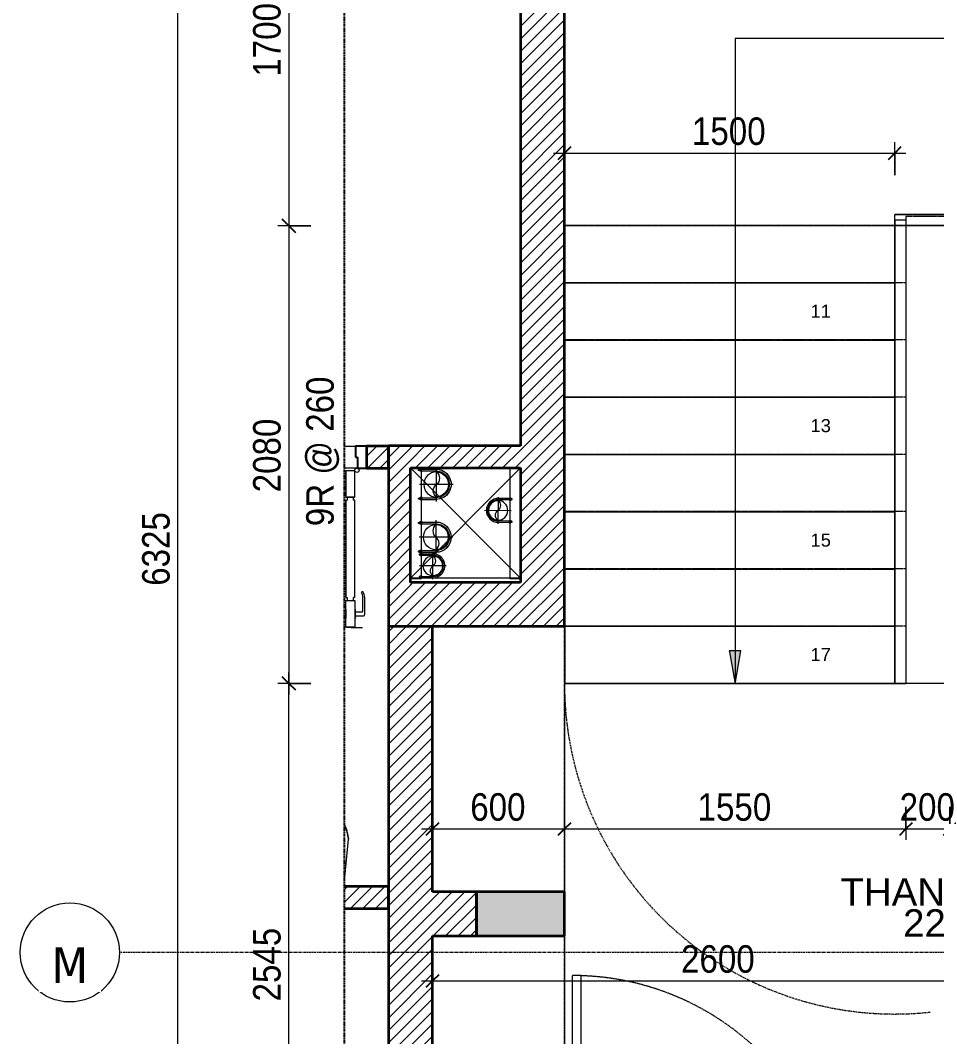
# Model space of a CAD drawing. Header units: millimetres. Extents: x 39389 to 101854, y -4225 to 80933.
# Drawn here: x 58104 to 62266, y 72654 to 77271 of the extents above; entities that cross this region are included whole.
import ezdxf

# ---------------------------------------------------------------- set-up
doc = ezdxf.new("R2010")
doc.units = ezdxf.units.MM
for name, pattern in [('Dash - Tight', [4.5, 3, -1.5]), ('Demolished', [7.14375, 4.7625, -2.38125]), ('Grid Line', [22.225, 12.7, -3.175, 3.175, -3.175]), ('Hidden', [7.14375, 4.7625, -2.38125]), ('IMPORT-CENTER _2_', [40.64, 25.4, -5.08, 5.08, -5.08]), ('Overhead', [3.96875, 2.38125, -1.5875])]:
    doc.linetypes.add(name, pattern=pattern)
for name, color, linetype, lineweight in [('0-3', 250, 'Continuous', 18), ('0-4', 50, 'Continuous', 5), ('A-ANNO-DIMS', 211, 'Continuous', 9), ('A-ANNO-DIMS-50', 211, 'Continuous', 9), ('A-AREA-IDEN', 2, 'Continuous', 9), ('A-DETL-DEMO', 6, 'Demolished', 18), ('A-DETL-GENF-1', 92, 'Dash - Tight', 18), ('A-DETL-GENF-3', 92, 'Hidden', 25), ('A-DETL-GENF-4', 250, 'Continuous', 18), ('A-DOOR', 31, 'Continuous', 18), ('A-DOOR-2', 250, 'Continuous', 18), ('A-DOOR-3', 10, 'Continuous', 25), ('A-DOOR-FRAM', 31, 'Continuous', 25), ('A-FLOR-1', 250, 'Continuous', 18), ('A-FLOR-HRAL', 11, 'Continuous', 18), ('A-WALL-1', 113, 'Continuous', 35), ('A-WALL-2', 7, 'Continuous', 35), ('A-WALL-3', 250, 'Continuous', 18), ('A-WALL-PATT-1', 111, 'Continuous', 18), ('A-WALL-PATT-2', 254, 'Continuous', 18), ('G-IMPT', 8, 'Continuous', 18), ('G-IMPT-3', 8, 'IMPORT-CENTER _2_', 18), ('M-EQPM', 50, 'Continuous', 18), ('P-SANR-FIXT-1', 253, 'Continuous', 18), ('P-SANR-FIXT-2', 250, 'Continuous', 18), ('S-COLS-1', 9, 'Continuous', 5), ('S-COLS-2', 7, 'Continuous', 35), ('S-GRID-1', 1, 'Grid Line', 9), ('S-GRID-IDEN', 1, 'Continuous', 9), ('S-STRS', 31, 'Continuous', 18), ('S-STRS-ANNO', 31, 'Continuous', 18), ('S-STRS-MBND', 31, 'Overhead', 18)]:
    doc.layers.add(name, color=color, linetype=linetype, lineweight=lineweight)
doc.styles.add('Arial', font='arial.ttf', dxfattribs={"height": 59.53})
doc.styles.add('Arial_4', font='arial.ttf', dxfattribs={"height": 125})
doc.styles.add('Tahoma_B', font='tahomabd.ttf', dxfattribs={"height": 162.5})
doc.styles.add('UTM Avo', font='', dxfattribs={"width": 0.9, "height": 125})
doc.styles.get('UTM Avo').set_extended_font_data('UTM Avo')
doc.dimstyles.new('1_Dim_chi_tiet_2_5', dxfattribs={"dimscale": 304.8, "dimtxt": 124.912619, "dimasz": 0.19685, "dimexe": 0.164042, "dimexo": 0.0625, "dimgap": 0.016404, "dimtad": 1, "dimdec": 0, "dimrnd": 5, "dimzin": 0, "dimdsep": 46, "dimtxsty": 'UTM Avo', "dimblk1": 'OBLIQUE', "dimblk2": 'OBLIQUE', "dimsah": 1, "dimcen": 0.09, "dimdle": 0.164042, "dimazin": 0, "dimtfac": 1, "dimtdec": 4, "dimtix": 1, "dimtmove": 0, "dimatfit": 3, "dimfxl": 0.328084, "dimfxlon": 1, "dimtvp": 1, "dimtolj": 1, "dimtzin": 0, "dimarcsym": 2})
pattern_1 = [(45, (0, 0), (-28.284271, 28.284271), [])]
pattern_2 = [(45, (17923.5, 0), (-28.284271, 28.284271), [])]

# ---------------------------------------------------------------- blocks, each defined once
blk = doc.blocks.new('NCV_TKTC_KET CAU_rvt-3-TKCS_THANG BỘ TB1 - MẶT BẰNG TẦNG 2-7')
at = {"layer": 'S-COLS-1'}
blk.add_hatch(color=256, dxfattribs=at).paths.add_polyline_path([(42252.6, 73111.9), (42652.6, 73111.9), (42652.6, 73311.9), (42252.6, 73311.9), (42252.6, 73151.2)])
at = {"layer": 'A-FLOR-1'}
for p, q in [((44151.8, 74259), (42652.6, 74259)), ((42652.6, 74259), (42652.6, 73311.9)), ((44402.6, 74259), (44201.8, 74259)), ((42652.6, 73111.9), (42652.6, 71711.9))]:
    blk.add_line(p, q, dxfattribs=at)
at = {"layer": 'S-COLS-2'}
for p, q in [((42252.6, 73311.9), (42252.6, 73111.9)), ((42652.6, 73311.9), (42252.6, 73311.9)), ((42652.6, 73111.9), (42652.6, 73311.9)), ((42252.6, 73111.9), (42652.6, 73111.9))]:
    blk.add_line(p, q, dxfattribs=at)
blk = doc.blocks.new('DOOR_CW_01 CANH MO-PANEL KINH - DIG_02-800x2200-CỬA NHÔM KÍNH-400864-TKCS_THANG BỘ TB1 - MẶT BẰNG TẦNG 2-7')
at = {"layer": 'A-DETL-GENF-4'}
for p, q in [((-347, 772), (-307, 772)), ((-347, 652), (-347, 772)), ((-307, 772), (-307, 652)), ((-392, 637), (-392, 716.5)), ((-349, 720.5), (-388, 720.5)), ((-384, 699.5), (-384, 637)), ((-349, 703.5), (-380, 703.5)), ((-349, 731.8), (-347, 731.8)), ((-349, 692.2), (-349, 731.8)), ((-347, 692.2), (-347, 731.8)), ((-307, 692.2), (-307, 731.8)), ((-305, 731.8), (-307, 731.8)), ((-305, 692.2), (-305, 731.8)), ((-305, 720.5), (-300.1, 720.5)), ((-305, 703.5), (-300.1, 703.5)), ((-347, 692.2), (-349, 692.2)), ((-307, 652), (-347, 652)), ((-313, 652), (-341, 652)), ((-341, 652), (-341, 638)), ((-313, 638), (-313, 652)), ((-307, 692.2), (-305, 692.2)), ((-383.9, 611.2), (-377.3, 615.8)), ((-347, 638), (-341, 638)), ((-347, 638), (-347, 196)), ((-307, 638), (-313, 638)), ((-307, 196), (-307, 638)), ((-347, 196), (-341, 196)), ((-341, 196), (-341, 182)), ((-307, 196), (-313, 196)), ((-313, 182), (-313, 196)), ((-307, 182), (-347, 182)), ((-347, 182), (-347, 62)), ((-341, 182), (-313, 182)), ((-307, 62), (-307, 182)), ((-347, 62), (-307, 62))]:
    blk.add_line(p, q, dxfattribs=at)
blk.add_circle((-357, 60), 10, dxfattribs=at)
for centre, radius, start, end in [((-357, 60), 714, 85.4215, 92), ((-388, 716.5), 4, 90, 180), ((-380, 699.5), 4, 90, 180), ((-347, 637), 45, 180, 215), ((-347, 637), 37, 180, 215)]:
    blk.add_arc(centre, radius, start, end, dxfattribs=at)
at = {"layer": 'A-DOOR-2'}
blk.add_line((-357, 50), (-332, 50), dxfattribs=at)
at = {"layer": 'A-DOOR-3'}
for p, q in [((-360, 50), (-400, 50)), ((-400, 50), (-400, -50)), ((-360, 0), (-360, 50)), ((-350, 0), (-360, 0)), ((-350, -50), (-350, 0)), ((-400, -50), (-350, -50))]:
    blk.add_line(p, q, dxfattribs=at)
blk = doc.blocks.new('bonruatreo - Chậu rửa-348246-TKCS_THANG BỘ TB1 - MẶT BẰNG TẦNG 2-7')
at = {"layer": 'P-SANR-FIXT-1'}
blk.add_line((200.1, 16.7), (218.6, 205), dxfattribs=at)
at = {"layer": 'P-SANR-FIXT-1', "flags": 128}
blk.add_lwpolyline([(200.1, 269), (209.2, 247.9), (218.4, 206.4), (218.6, 205)], dxfattribs=at)
at = {"layer": 'P-SANR-FIXT-1'}
blk.add_arc((0, 180), 220, 6.525, 23.8541, dxfattribs=at)
blk = doc.blocks.new('NCV_TKTC_TANG 2_rvt-3-TKCS_THANG BỘ TB1 - MẶT BẰNG TẦNG 2-7')
at = {"layer": 'A-WALL-PATT-2'}
h = blk.add_hatch(dxfattribs=at)
h.set_pattern_fill('FP_1', color=256, style=0, pattern_type=2)
h.set_pattern_definition(pattern_1)
h.paths.add_polyline_path([(41852.6, 75236.9), (41852.6, 75336.9), (41752.6, 75336.9), (41752.6, 75236.9)])
h = blk.add_hatch(dxfattribs=at)
h.set_pattern_fill('FP_1', color=256, style=0, pattern_type=2)
h.set_pattern_definition(pattern_1)
h.paths.add_polyline_path([(41852.6, 73236.9), (41852.6, 73336.9), (41652.6, 73336.9), (41652.6, 73236.9)])
at = {"layer": 'A-FLOR-1'}
for p, q in [((41652.6, 75336.9), (41702.6, 75336.9)), ((41852.6, 73336.9), (41852.6, 75236.9)), ((41852.6, 70036.9), (41852.6, 73236.9))]:
    blk.add_line(p, q, dxfattribs=at)
at = {"layer": 'A-WALL-2'}
for p, q in [((41852.6, 75336.9), (41752.6, 75336.9)), ((41752.6, 75336.9), (41752.6, 75236.9)), ((41852.6, 75236.9), (41852.6, 75336.9)), ((41752.6, 75236.9), (41852.6, 75236.9)), ((41852.6, 73336.9), (41652.6, 73336.9)), ((41852.6, 73236.9), (41852.6, 73336.9)), ((41652.6, 73236.9), (41852.6, 73236.9))]:
    blk.add_line(p, q, dxfattribs=at)
at = {"layer": 'A-WALL-3'}
for p, q in [((41652.6, 75336.9), (41702.6, 75336.9)), ((41712.6, 75236.9), (41652.6, 75236.9))]:
    blk.add_line(p, q, dxfattribs=at)
at = {"layer": 'A-DOOR-2', "rotation": 180}
blk.add_blockref('DOOR_CW_01 CANH MO-PANEL KINH - DIG_02-800x2200-CỬA NHÔM KÍNH-400864-TKCS_THANG BỘ TB1 - MẶT BẰNG TẦNG 2-7', (41352.6, 75286.9), dxfattribs=at)
at = {"layer": 'P-SANR-FIXT-2'}
blk.add_blockref('bonruatreo - Chậu rửa-348246-TKCS_THANG BỘ TB1 - MẶT BẰNG TẦNG 2-7', (41452.6, 73346.9), dxfattribs=at)
blk = doc.blocks.new('Top Rail Type - Top Rail_Internal_-1747916-TKCS_THANG BỘ TB1 - MẶT BẰNG TẦNG 2-7')
at = {"layer": 'A-FLOR-HRAL'}
for p, q in [((44151.8, 76364.3), (44151.8, 76389.4)), ((44151.8, 76389.4), (44328, 76389.4)), ((44151.8, 76364.4), (44201.8, 76364.4)), ((44151.8, 76336.9), (44151.8, 76364.4)), ((44201.8, 76364.4), (44201.8, 76336.9)), ((44328, 76389.4), (44453, 76389.4)), ((44453, 76389.4), (44453, 76264.4)), ((44151.8, 74256.9), (44151.8, 76336.9)), ((44201.8, 76336.9), (44151.8, 76336.9)), ((44328, 76339.4), (44201.8, 76339.4)), ((44201.8, 76336.9), (44201.8, 74256.9)), ((44403, 76339.4), (44328, 76339.4)), ((44403, 76264.4), (44403, 76339.4)), ((44403, 75197.8), (44403, 76264.4)), ((44453, 76264.4), (44403, 76264.4)), ((44453, 76264.4), (44453, 75221.1)), ((44201.8, 74256.9), (44151.8, 74256.9))]:
    blk.add_line(p, q, dxfattribs=at)
blk = doc.blocks.new('Top Rail Type - Top Rail_Internal_-V9-TKCS_THANG BỘ TB1 - MẶT BẰNG TẦNG 2-7')
at = {"layer": 'A-FLOR-HRAL'}
for p, q in [((44453, 76389.4), (44151.8, 76389.4)), ((44151.8, 76364.4), (44151.8, 76336.9)), ((44453, 76264.4), (44453, 76389.4)), ((44151.8, 76336.9), (44151.8, 74256.9)), ((44201.8, 76339.4), (44201.8, 76336.9)), ((44403, 76339.4), (44201.8, 76339.4)), ((44201.8, 76336.9), (44201.8, 74256.9)), ((44403, 76264.4), (44403, 76339.4)), ((44403, 75197.8), (44403, 76264.4)), ((44453, 75221.1), (44453, 76264.4)), ((44201.8, 74256.9), (44151.8, 74256.9))]:
    blk.add_line(p, q, dxfattribs=at)
blk = doc.blocks.new('TKTC_XREF_251221_MB TANG 2-7 - TKTC_XREF_260130_MB TANG 2-5_dwg_CUM U_DN100-4746799-TKCS_THANG BỘ TB1 - MẶT BẰNG TẦNG 2-7')
at = {"layer": 'G-IMPT'}
blk.add_hatch(color=256, dxfattribs=at).paths.add_polyline_path([(0, 61), (15.8, 58.9), (30.5, 52.8), (43.1, 43.1), (52.8, 30.5), (58.9, 15.8), (61, 0), (58.9, -15.8), (52.8, -30.5), (43.1, -43.1), (30.5, -52.8), (15.8, -58.9), (0, -61), (0, -57), (14.8, -55.1), (28.5, -49.4), (40.3, -40.3), (49.4, -28.5), (55.1, -14.8), (57, 0), (55.1, 14.8), (49.4, 28.5), (40.3, 40.3), (28.5, 49.4), (14.8, 55.1), (0, 57)])
for p, q in [((-79.1, 66.6), (-79.1, 63.4)), ((-76.6, 66.6), (-76.6, 63.4)), ((-74.6, 66.6), (-74.6, 63.4)), ((-72.7, 69.3), (-72.7, 60.7)), ((-66.9, 67.9), (-71.7, 67.9)), ((-66.9, 62.1), (-71.7, 62.1)), ((-65, 69), (0, 69)), ((-79.1, -63.4), (-79.1, -66.6)), ((-76.6, -63.4), (-76.6, -66.6)), ((-74.6, -63.4), (-74.6, -66.6)), ((-72.7, -60.7), (-72.7, -69.3)), ((-66.9, -62.1), (-71.7, -62.1)), ((-66.9, -67.9), (-71.7, -67.9)), ((-65, -69), (0, -69))]:
    blk.add_line(p, q, dxfattribs=at)
at = {"layer": 'G-IMPT', "flags": 128}
for points in [[(-72.7, 67.6), (-78.1, 67.6), (-78.1, 62.4), (-72.7, 62.4)], [(-71.7, 59.2), (-66.9, 59.2), (-66.9, 70.8), (-71.7, 70.8)], [(-66.9, 70.8), (-66.9, 72.7), (-65, 72.7), (-65, 57.3), (-66.9, 57.3), (-66.9, 59.2)], [(-65, 61), (0, 61), (0, 57)], [(-72.7, -62.4), (-78.1, -62.4), (-78.1, -67.6), (-72.7, -67.6)], [(-71.7, -70.8), (-66.9, -70.8), (-66.9, -59.2), (-71.7, -59.2)], [(-66.9, -59.2), (-66.9, -57.3), (-65, -57.3), (-65, -72.7), (-66.9, -72.7), (-66.9, -70.8)], [(-65, -61), (0, -61), (0, -57)]]:
    blk.add_lwpolyline(points, dxfattribs=at)
at = {"layer": 'G-IMPT'}
for centre, radius, start, end in [((-78.1, 66.6), 0.96, 90, 180), ((-78.1, 63.4), 0.96, 180, 270), ((-71.1, 69.3), 1.56, 112.6199, 247.3801), ((-67.9, 65), 4.8, 143.1301, 216.8699), ((-71.1, 60.7), 1.56, 112.6199, 247.3801), ((0, 0), 69, 270, 90), ((0, 0), 61, 270, 90), ((0, 0), 57, 270, 90), ((-78.1, -63.4), 0.96, 90, 180), ((-78.1, -66.6), 0.96, 180, 270), ((-71.1, -60.7), 1.56, 112.6199, 247.3801), ((-67.9, -65), 4.8, 143.1301, 216.8699), ((-71.1, -69.3), 1.56, 112.6199, 247.3801)]:
    blk.add_arc(centre, radius, start, end, dxfattribs=at)
blk = doc.blocks.new('TKTC_XREF_251221_MB TANG 2-7 - TKTC_XREF_260130_MB TANG 2-5_dwg_$cc-4746798-TKCS_THANG BỘ TB1 - MẶT BẰNG TẦNG 2-7')
at = {"layer": 'G-IMPT-3'}
for p, q in [((0, -0.673), (0, 0.673)), ((-0.673, 0), (0.673, 0))]:
    blk.add_line(p, q, dxfattribs=at)
at = {"layer": 'M-EQPM'}
blk.add_circle((0, 0), 0.5, dxfattribs=at)
for centre, radius, start, end in [((0, 0), 0.5, 90, 270), ((0.188, 0.25), 0.313, 126.8699, 233.1301), ((-0.188, -0.25), 0.313, 306.8699, 53.1301)]:
    blk.add_arc(centre, radius, start, end, dxfattribs=at)
blk = doc.blocks.new('TKTC_XREF_251221_MB TANG 2-7 - TKTC_XREF_260130_MB TANG 2-5_dwg_$cc-4746800-TKCS_THANG BỘ TB1 - MẶT BẰNG TẦNG 2-7')
at = {"layer": 'G-IMPT-3'}
for p, q in [((0, -0.673), (0, 0.673)), ((-0.673, 0), (0.673, 0))]:
    blk.add_line(p, q, dxfattribs=at)
at = {"layer": 'M-EQPM'}
blk.add_circle((0, 0), 0.5, dxfattribs=at)
for centre, radius, start, end in [((0, 0), 0.5, 90, 270), ((0.188, 0.25), 0.313, 126.8699, 233.1301), ((-0.188, -0.25), 0.313, 306.8699, 53.1301)]:
    blk.add_arc(centre, radius, start, end, dxfattribs=at)
blk = doc.blocks.new('TKTC_XREF_251221_MB TANG 2-7 - TKTC_XREF_260130_MB TANG 2-5_dwg_CUM U_DN100-4746796-TKCS_THANG BỘ TB1 - MẶT BẰNG TẦNG 2-7')
at = {"layer": 'G-IMPT'}
blk.add_hatch(color=256, dxfattribs=at).paths.add_polyline_path([(0, 61), (0, 57), (14.8, 55.1), (28.5, 49.4), (40.3, 40.3), (49.4, 28.5), (55.1, 14.8), (57, 0), (55.1, -14.8), (49.4, -28.5), (40.3, -40.3), (28.5, -49.4), (14.8, -55.1), (0, -57), (0, -61), (15.8, -58.9), (30.5, -52.8), (43.1, -43.1), (52.8, -30.5), (58.9, -15.8), (61, 0), (58.9, 15.8), (52.8, 30.5), (43.1, 43.1), (30.5, 52.8), (15.8, 58.9)])
for p, q in [((-79.1, 66.6), (-79.1, 63.4)), ((-76.6, 66.6), (-76.6, 63.4)), ((-74.6, 66.6), (-74.6, 63.4)), ((-72.7, 69.3), (-72.7, 60.7)), ((-66.9, 67.9), (-71.7, 67.9)), ((-66.9, 62.1), (-71.7, 62.1)), ((-65, 69), (0, 69)), ((-79.1, -63.4), (-79.1, -66.6)), ((-76.6, -63.4), (-76.6, -66.6)), ((-74.6, -63.4), (-74.6, -66.6)), ((-72.7, -60.7), (-72.7, -69.3)), ((-66.9, -62.1), (-71.7, -62.1)), ((-66.9, -67.9), (-71.7, -67.9)), ((-65, -69), (0, -69))]:
    blk.add_line(p, q, dxfattribs=at)
at = {"layer": 'G-IMPT', "flags": 128}
for points in [[(-72.7, 67.6), (-78.1, 67.6), (-78.1, 62.4), (-72.7, 62.4)], [(-71.7, 59.2), (-66.9, 59.2), (-66.9, 70.8), (-71.7, 70.8)], [(-66.9, 70.8), (-66.9, 72.7), (-65, 72.7), (-65, 57.3), (-66.9, 57.3), (-66.9, 59.2)], [(-65, 61), (0, 61), (0, 57)], [(-66.9, -59.2), (-66.9, -57.3), (-65, -57.3), (-65, -72.7), (-66.9, -72.7), (-66.9, -70.8)], [(-65, -61), (0, -61), (0, -57)], [(-72.7, -62.4), (-78.1, -62.4), (-78.1, -67.6), (-72.7, -67.6)], [(-71.7, -70.8), (-66.9, -70.8), (-66.9, -59.2), (-71.7, -59.2)]]:
    blk.add_lwpolyline(points, dxfattribs=at)
at = {"layer": 'G-IMPT'}
for centre, radius, start, end in [((-78.1, 66.6), 0.96, 90, 180), ((-78.1, 63.4), 0.96, 180, 270), ((-71.1, 69.3), 1.56, 112.61986, 247.38014), ((-67.9, 65), 4.8, 143.1301, 216.8699), ((-71.1, 60.7), 1.56, 112.61986, 247.38014), ((0, 0), 69, 270, 90), ((0, 0), 61, 270, 90), ((0, 0), 57, 270, 90), ((-78.1, -63.4), 0.96, 90, 180), ((-78.1, -66.6), 0.96, 180, 270), ((-71.1, -60.7), 1.56, 112.61986, 247.38014), ((-67.9, -65), 4.8, 143.1301, 216.8699), ((-71.1, -69.3), 1.56, 112.61986, 247.38014)]:
    blk.add_arc(centre, radius, start, end, dxfattribs=at)
blk = doc.blocks.new('TKTC_XREF_251221_MB TANG 2-7 - TKTC_XREF_260130_MB TANG 2-5_dwg_$cc-4746795-TKCS_THANG BỘ TB1 - MẶT BẰNG TẦNG 2-7')
at = {"layer": 'G-IMPT-3'}
for p, q in [((0, -0.673), (0, 0.66)), ((-0.673, 0), (0.673, 0))]:
    blk.add_line(p, q, dxfattribs=at)
at = {"layer": 'M-EQPM'}
blk.add_circle((0, 0), 0.5, dxfattribs=at)
for centre, radius, start, end in [((0, 0), 0.5, 90, 270), ((0.188, 0.25), 0.313, 126.8699, 233.1301), ((-0.188, -0.25), 0.313, 306.8699, 53.1301)]:
    blk.add_arc(centre, radius, start, end, dxfattribs=at)
blk = doc.blocks.new('TKTC_XREF_251221_MB TANG 2-7 - TKTC_XREF_260130_MB TANG 2-5_dwg_$cc-4746797-TKCS_THANG BỘ TB1 - MẶT BẰNG TẦNG 2-7')
at = {"layer": 'G-IMPT-3'}
for p, q in [((0, -0.673), (0, 0.673)), ((-0.673, 0), (0.673, 0))]:
    blk.add_line(p, q, dxfattribs=at)
at = {"layer": 'M-EQPM'}
blk.add_circle((0, 0), 0.5, dxfattribs=at)
for centre, radius, start, end in [((0, 0), 0.5, 90, 270), ((0.188, 0.25), 0.313, 126.8699, 233.1301), ((-0.188, -0.25), 0.313, 306.8699, 53.1301)]:
    blk.add_arc(centre, radius, start, end, dxfattribs=at)
blk = doc.blocks.new('TKTC_XREF_251221_MB TANG 2-7 - TKTC_XREF_251221_MB TANG 2-7-2039446-TKCS_THANG BỘ TB1 - MẶT BẰNG TẦNG 2-7')
at = {"layer": 'M-EQPM'}
for p, q in [((8350.9, 57998.8), (8301.1, 57998.5)), ((8301.1, 57998.5), (8301.1, 57498.6)), ((8350.9, 57499), (8350.9, 57998.8)), ((8800, 57998.8), (8751, 57998.5)), ((8751, 57998.5), (8751, 57498.6)), ((8301.1, 57498.6), (8350.9, 57499)), ((8751, 57498.6), (8800, 57499))]:
    blk.add_line(p, q, dxfattribs=at)
at = {"extrusion": (0, 0, -1)}
for name, p, xscale, yscale, zscale, rotation in [('TKTC_XREF_251221_MB TANG 2-7 - TKTC_XREF_260130_MB TANG 2-5_dwg_CUM U_DN100-4746799-TKCS_THANG BỘ TB1 - MẶT BẰNG TẦNG 2-7', (-8415.9, 57926.3), 0.9975000000000005, 0.9975000000000005, -0.9975000000000005, 180.000991338195), ('TKTC_XREF_251221_MB TANG 2-7 - TKTC_XREF_260130_MB TANG 2-5_dwg_$cc-4746795-TKCS_THANG BỘ TB1 - MẶT BẰNG TẦNG 2-7', (-8417.7, 57925.4), 113.7150000000092, 113.7150000000092, -113.7150000000092, 359.9990086636432), ('TKTC_XREF_251221_MB TANG 2-7 - TKTC_XREF_260130_MB TANG 2-5_dwg_$cc-4746800-TKCS_THANG BỘ TB1 - MẶT BẰNG TẦNG 2-7', (-8697.4, 57808), 90.00000000005119, 90.00000000005119, -90.0000000000512, 180.3740267799373), ('TKTC_XREF_251221_MB TANG 2-7 - TKTC_XREF_260130_MB TANG 2-5_dwg_CUM U_DN100-4746799-TKCS_THANG BỘ TB1 - MẶT BẰNG TẦNG 2-7', (-8415.8, 57686.2), 0.9974999999999965, 0.9974999999999965, -0.9974999999999965, 180.0009913385626), ('TKTC_XREF_251221_MB TANG 2-7 - TKTC_XREF_260130_MB TANG 2-5_dwg_$cc-4746797-TKCS_THANG BỘ TB1 - MẶT BẰNG TẦNG 2-7', (-8401.9, 57556), 90.00000000005119, 90.00000000005119, -90.0000000000512, 0.3740267799372842)]:
    blk.add_blockref(name, p, dxfattribs=dict(at, xscale=xscale, yscale=yscale, zscale=zscale, rotation=rotation))
for name, p, xscale, yscale, zscale, rotation in [('TKTC_XREF_251221_MB TANG 2-7 - TKTC_XREF_260130_MB TANG 2-5_dwg_CUM U_DN100-4746796-TKCS_THANG BỘ TB1 - MẶT BẰNG TẦNG 2-7', (8699.3, 57808), 0.7894736842105242, 0.7894736842105242, 0.7894736842105242, 179.6259732184666), ('TKTC_XREF_251221_MB TANG 2-7 - TKTC_XREF_260130_MB TANG 2-5_dwg_$cc-4746798-TKCS_THANG BỘ TB1 - MẶT BẰNG TẦNG 2-7', (8415.8, 57686.2), 113.7150000000092, 113.7150000000092, 113.7150000000092, 179.9990086636432), ('TKTC_XREF_251221_MB TANG 2-7 - TKTC_XREF_260130_MB TANG 2-5_dwg_CUM U_DN100-4746796-TKCS_THANG BỘ TB1 - MẶT BẰNG TẦNG 2-7', (8401.9, 57556), 0.7894736842105242, 0.7894736842105242, 0.7894736842105242, 359.6259732184666)]:
    blk.add_blockref(name, p, dxfattribs=dict(xscale=xscale, yscale=yscale, zscale=zscale, rotation=rotation))
blk = doc.blocks.new('FD_01 - FD_01-1200x2200mm-1787918-TKCS_THANG BỘ TB1 - MẶT BẰNG TẦNG 2-7')
at = {"layer": 'A-DETL-GENF-1'}
for p, q in [((610, -100), (570, -100)), ((570, -100), (570, -1320)), ((610, -1320), (610, -100)), ((570, -1320), (610, -1320))]:
    blk.add_line(p, q, dxfattribs=at)
blk.add_arc((610, -100), 1220, 180, 268.1211, dxfattribs=at)
at = {"layer": 'A-DOOR-FRAM'}
for p, q in [((-645, 100), (-600, 100)), ((-645, -100), (-645, 100)), ((-600, 100), (-600, -60)), ((600, 100), (645, 100)), ((600, -60), (600, 100)), ((645, 100), (645, -100)), ((-600, -60), (-610, -60)), ((-610, -60), (-610, -100)), ((610, -60), (600, -60)), ((610, -100), (610, -60)), ((-610, -100), (-645, -100)), ((645, -100), (610, -100))]:
    blk.add_line(p, q, dxfattribs=at)
blk = doc.blocks.new('BORDER VIEW - BORDER VIEW-3754246-TKCS_THANG BỘ TB1 - MẶT BẰNG TẦNG 2-7')
at = {"layer": 'A-DETL-GENF-3'}
blk.add_line((0, 150), (0, 9642.6), dxfattribs=at)
blk = doc.blocks.new('Grid - M_Grid Head - Circle-353313-TKCS_THANG BỘ TB1 - MẶT BẰNG TẦNG 2-7')
at = {"layer": 'S-GRID-IDEN'}
blk.add_circle((0, 0), 4.5, dxfattribs=at)
blk = doc.blocks.new('DIMBLOCK89-TKCS_THANG BỘ TB1 - MẶT BẰNG TẦNG 2-7')
at = {"layer": 'A-ANNO-DIMS-50', "lineweight": 25}
for p, q in [((59323.6, 78034.9), (59293.6, 78064.9)), ((59323.6, 78034.9), (59353.6, 78004.9)), ((59323.6, 76336.9), (59293.6, 76366.9)), ((59323.6, 76336.9), (59353.6, 76306.9))]:
    blk.add_line(p, q, dxfattribs=at)
at = {"layer": 'A-ANNO-DIMS-50'}
for p, q in [((59423.6, 78034.9), (59273.6, 78034.9)), ((59323.6, 78034.9), (59323.6, 76336.9)), ((59323.6, 78034.9), (59423.6, 78034.9)), ((59423.6, 76336.9), (59273.6, 76336.9)), ((59323.6, 76336.9), (59423.6, 76336.9))]:
    blk.add_line(p, q, dxfattribs=at)
at = {"layer": 'A-ANNO-DIMS-50', "color": 0, "insert": (59161.2, 77014.7), "char_height": 125, "width": 410.824, "attachment_point": 1, "rotation": 90, "line_spacing_factor": 1.110334, "style": 'UTM Avo'}
blk.add_mtext('1700', dxfattribs=at)
blk = doc.blocks.new('_Oblique')
at = {"color": 0, "linetype": 'ByBlock', "lineweight": -2}
blk.add_line((-0.5, -0.5), (0.5, 0.5), dxfattribs=at)
blk = doc.blocks.new('DIMBLOCK90-TKCS_THANG BỘ TB1 - MẶT BẰNG TẦNG 2-7')
at = {"layer": 'A-ANNO-DIMS-50', "lineweight": 25}
for p, q in [((59323.6, 76336.9), (59293.6, 76366.9)), ((59323.6, 76336.9), (59353.6, 76306.9)), ((59323.6, 74259), (59293.6, 74289)), ((59323.6, 74259), (59353.6, 74229))]:
    blk.add_line(p, q, dxfattribs=at)
at = {"layer": 'A-ANNO-DIMS-50'}
for p, q in [((59423.6, 76336.9), (59273.6, 76336.9)), ((59323.6, 76336.9), (59323.6, 74209)), ((59323.6, 76336.9), (59423.6, 76336.9)), ((59423.6, 74259), (59273.6, 74259)), ((59323.6, 74259), (59423.6, 74259))]:
    blk.add_line(p, q, dxfattribs=at)
at = {"layer": 'A-ANNO-DIMS-50', "color": 0, "char_height": 125, "attachment_point": 1, "rotation": 90, "line_spacing_factor": 1.110334, "style": 'UTM Avo'}
for s, insert, width in [('9R @ 260', (59402.5, 74973), 780.01), ('2080', (59161.2, 75126.8), 410.824)]:
    blk.add_mtext(s, dxfattribs=dict(at, insert=insert, width=width))
blk = doc.blocks.new('DIMBLOCK101-TKCS_THANG BỘ TB1 - MẶT BẰNG TẦNG 2-7')
at = {"layer": 'A-ANNO-DIMS-50', "lineweight": 25}
for p, q in [((59323.6, 74259), (59293.6, 74289)), ((59323.6, 74259), (59353.6, 74229)), ((59323.6, 71711.9), (59293.6, 71741.9)), ((59323.6, 71711.9), (59353.6, 71681.9))]:
    blk.add_line(p, q, dxfattribs=at)
at = {"layer": 'A-ANNO-DIMS-50'}
for p, q in [((59323.6, 71711.9), (59323.6, 74309)), ((59423.6, 74259), (59273.6, 74259)), ((59323.6, 74259), (59423.6, 74259)), ((59423.6, 71711.9), (59273.6, 71711.9)), ((59323.6, 71711.9), (59423.6, 71711.9))]:
    blk.add_line(p, q, dxfattribs=at)
at = {"layer": 'A-ANNO-DIMS-50', "color": 0, "insert": (59161.2, 72814.3), "char_height": 125, "width": 410.824, "attachment_point": 1, "rotation": 90, "line_spacing_factor": 1.110334, "style": 'UTM Avo'}
blk.add_mtext('2545', dxfattribs=at)
blk = doc.blocks.new('DIMBLOCK104-TKCS_THANG BỘ TB1 - MẶT BẰNG TẦNG 2-7')
at = {"layer": 'A-ANNO-DIMS-50', "lineweight": 25}
for p, q in [((58819.8, 78034.9), (58789.8, 78064.9)), ((58819.8, 78034.9), (58849.8, 78004.9)), ((58819.8, 71711.9), (58789.8, 71741.9)), ((58819.8, 71711.9), (58849.8, 71681.9))]:
    blk.add_line(p, q, dxfattribs=at)
at = {"layer": 'A-ANNO-DIMS-50'}
for p, q in [((58919.8, 78034.9), (58769.8, 78034.9)), ((58819.8, 71711.9), (58819.8, 78034.9)), ((58819.8, 78034.9), (58919.8, 78034.9)), ((58919.8, 71711.9), (58769.8, 71711.9)), ((58819.8, 71711.9), (58919.8, 71711.9))]:
    blk.add_line(p, q, dxfattribs=at)
at = {"layer": 'A-ANNO-DIMS-50', "color": 0, "insert": (58657.4, 74702.2), "char_height": 125, "width": 410.824, "attachment_point": 1, "rotation": 90, "line_spacing_factor": 1.110334, "style": 'UTM Avo'}
blk.add_mtext('6325', dxfattribs=at)
blk = doc.blocks.new('DIMBLOCK110-TKCS_THANG BỘ TB1 - MẶT BẰNG TẦNG 2-7')
at = {"layer": 'A-ANNO-DIMS-50'}
for p, q in [((59976.1, 73007.3), (59976.1, 72857.3)), ((59976.1, 72907.3), (59976.1, 73007.3)), ((62576.1, 72807.3), (62576.1, 72957.3)), ((59926.1, 72907.3), (62576.1, 72907.3)), ((62576.1, 72907.3), (62576.1, 72807.3))]:
    blk.add_line(p, q, dxfattribs=at)
at = {"layer": 'A-ANNO-DIMS-50', "lineweight": 25}
for p, q in [((59976.1, 72907.3), (59946.1, 72877.3)), ((59976.1, 72907.3), (60006.1, 72937.3)), ((62576.1, 72907.3), (62546.1, 72877.3)), ((62576.1, 72907.3), (62606.1, 72937.3))]:
    blk.add_line(p, q, dxfattribs=at)
at = {"layer": 'A-ANNO-DIMS-50', "color": 0, "insert": (61104.9, 73069.7), "char_height": 125, "width": 410.824, "attachment_point": 1, "line_spacing_factor": 1.110334, "style": 'UTM Avo'}
blk.add_mtext('2600', dxfattribs=at)
blk = doc.blocks.new('DIMBLOCK112-TKCS_THANG BỘ TB1 - MẶT BẰNG TẦNG 2-7')
at = {"layer": 'A-ANNO-DIMS-50'}
for p, q in [((59976.1, 73697.8), (59976.1, 73547.8)), ((59976.1, 73597.8), (59976.1, 73697.8)), ((60576.1, 73697.8), (60576.1, 73547.8)), ((60576.1, 73597.8), (60576.1, 73697.8)), ((59926.1, 73597.8), (60576.1, 73597.8))]:
    blk.add_line(p, q, dxfattribs=at)
at = {"layer": 'A-ANNO-DIMS-50', "lineweight": 25}
for p, q in [((59976.1, 73597.8), (59946.1, 73567.8)), ((59976.1, 73597.8), (60006.1, 73627.8)), ((60576.1, 73597.8), (60546.1, 73567.8)), ((60576.1, 73597.8), (60606.1, 73627.8))]:
    blk.add_line(p, q, dxfattribs=at)
at = {"layer": 'A-ANNO-DIMS-50', "color": 0, "insert": (60147.7, 73760.2), "char_height": 125, "width": 308.118, "attachment_point": 1, "line_spacing_factor": 1.110334, "style": 'UTM Avo'}
blk.add_mtext('600', dxfattribs=at)
blk = doc.blocks.new('DIMBLOCK113-TKCS_THANG BỘ TB1 - MẶT BẰNG TẦNG 2-7')
at = {"layer": 'A-ANNO-DIMS-50'}
for p, q in [((60576.1, 73697.8), (60576.1, 73547.8)), ((60576.1, 73597.8), (60576.1, 73697.8)), ((62126.5, 73697.8), (62126.5, 73547.8)), ((62126.5, 73597.8), (62126.5, 73697.8)), ((60576.1, 73597.8), (62126.5, 73597.8))]:
    blk.add_line(p, q, dxfattribs=at)
at = {"layer": 'A-ANNO-DIMS-50', "lineweight": 25}
for p, q in [((60576.1, 73597.8), (60546.1, 73567.8)), ((60576.1, 73597.8), (60606.1, 73627.8)), ((62126.5, 73597.8), (62096.5, 73567.8)), ((62126.5, 73597.8), (62156.5, 73627.8))]:
    blk.add_line(p, q, dxfattribs=at)
at = {"layer": 'A-ANNO-DIMS-50', "color": 0, "insert": (61180.1, 73760.2), "char_height": 125, "width": 410.824, "attachment_point": 1, "line_spacing_factor": 1.110334, "style": 'UTM Avo'}
blk.add_mtext('1550', dxfattribs=at)
blk = doc.blocks.new('DIMBLOCK114-TKCS_THANG BỘ TB1 - MẶT BẰNG TẦNG 2-7')
at = {"layer": 'A-ANNO-DIMS-50'}
for p, q in [((62126.5, 73697.8), (62126.5, 73547.8)), ((62126.5, 73597.8), (62126.5, 73697.8)), ((62326.1, 73697.8), (62326.1, 73547.8)), ((62326.1, 73597.8), (62326.1, 73697.8)), ((62126.5, 73597.8), (62326.1, 73597.8))]:
    blk.add_line(p, q, dxfattribs=at)
at = {"layer": 'A-ANNO-DIMS-50', "lineweight": 25}
for p, q in [((62126.5, 73597.8), (62096.5, 73567.8)), ((62126.5, 73597.8), (62156.5, 73627.8)), ((62326.1, 73597.8), (62296.1, 73567.8)), ((62326.1, 73597.8), (62356.1, 73627.8))]:
    blk.add_line(p, q, dxfattribs=at)
at = {"layer": 'A-ANNO-DIMS-50', "color": 0, "insert": (62097.9, 73760.2), "char_height": 125, "width": 308.118, "attachment_point": 1, "line_spacing_factor": 1.110334, "style": 'UTM Avo'}
blk.add_mtext('200', dxfattribs=at)
blk = doc.blocks.new('DIMBLOCK117-TKCS_THANG BỘ TB1 - MẶT BẰNG TẦNG 2-7')
at = {"layer": 'A-ANNO-DIMS-50'}
for p, q in [((60576.1, 76767.3), (60576.1, 76617.3)), ((60576.1, 76667.3), (60576.1, 76767.3)), ((62075.3, 76567.3), (62075.3, 76717.3)), ((60526.1, 76667.3), (62125.3, 76667.3)), ((62075.3, 76667.3), (62075.3, 76567.3))]:
    blk.add_line(p, q, dxfattribs=at)
at = {"layer": 'A-ANNO-DIMS-50', "lineweight": 25}
for p, q in [((60576.1, 76667.3), (60606.1, 76697.3)), ((62075.3, 76667.3), (62105.3, 76697.3)), ((60576.1, 76667.3), (60546.1, 76637.3)), ((62075.3, 76667.3), (62045.3, 76637.3))]:
    blk.add_line(p, q, dxfattribs=at)
at = {"layer": 'A-ANNO-DIMS-50', "color": 0, "insert": (61154.5, 76829.7), "char_height": 125, "width": 410.824, "attachment_point": 1, "line_spacing_factor": 1.110334, "style": 'UTM Avo'}
blk.add_mtext('1500', dxfattribs=at)

msp = doc.modelspace()

# ---------------------------------------------------------------- hatches: boundary and pattern name
at = {"layer": 'A-WALL-PATT-1'}
h = msp.add_hatch(dxfattribs=at)
h.set_pattern_fill('FP_1', color=256, style=0, pattern_type=2)
h.set_pattern_definition(pattern_2)
h.paths.add_polyline_path([(60576.1, 74716.9), (60576.1, 77936.9), (60376.1, 77936.9), (60376.1, 74716.9)])
h = msp.add_hatch(dxfattribs=at)
h.set_pattern_fill('FP_1', color=256, style=0, pattern_type=2)
h.set_pattern_definition(pattern_2)
h.paths.add_polyline_path([(59853.3, 74516.9), (59876.1, 74516.9), (59876.1, 75337.4), (59776.1, 75337.4), (59776.1, 74516.9)])
h = msp.add_hatch(dxfattribs=at)
h.set_pattern_fill('FP_1', color=256, style=0, pattern_type=2)
h.set_pattern_definition(pattern_2)
h.paths.add_polyline_path([(59876.1, 75237.4), (60376.1, 75237.4), (60376.1, 75337.4), (59876.1, 75337.4)])
h = msp.add_hatch(dxfattribs=at)
h.set_pattern_fill('FP_1', color=256, style=0, pattern_type=2)
h.set_pattern_definition(pattern_2)
h.paths.add_polyline_path([(60576.1, 74516.9), (60576.1, 74716.9), (59876.1, 74716.9), (59876.1, 74516.9), (60193.4, 74516.9)])
h = msp.add_hatch(dxfattribs=at)
h.set_pattern_fill('FP_1', color=256, style=0, pattern_type=2)
h.set_pattern_definition(pattern_2)
h.paths.add_polyline_path([(59976.1, 70036.9), (59976.1, 70187.3), (59776.1, 70187.3), (59776.1, 70036.9)])
h.paths.add_polyline_path([(59776.1, 71277.3), (59976.1, 71277.3), (59976.1, 71511.9), (59776.1, 71511.9)])
h.paths.add_polyline_path([(59976.1, 71711.9), (59976.1, 74516.9), (59776.1, 74516.9), (59776.1, 71711.9)])
h = msp.add_hatch(dxfattribs=at)
h.set_pattern_fill('FP_1', color=256, style=0, pattern_type=2)
h.set_pattern_definition(pattern_2)
h.paths.add_polyline_path([(60176.1, 73111.9), (60176.1, 73311.9), (59976.1, 73311.9), (59976.1, 73111.9)])
at = {"layer": 'S-STRS-ANNO'}
msp.add_hatch(color=256, dxfattribs=at).paths.add_polyline_path([(61350.7, 74256.9), (61377.1, 74406.9), (61324.2, 74406.9), (61325, 74402.2)])

# ---------------------------------------------------------------- linework, layer by layer
at = {"layer": '0-3'}
for p, q in [((59876.1, 75237.4), (60376.1, 74737.4)), ((60376.1, 75237.4), (59876.1, 74737.4)), ((60376.1, 74737.4), (59876.1, 74737.4))]:
    msp.add_line(p, q, dxfattribs=at)
at = {"layer": 'A-DETL-DEMO'}
msp.add_arc((62075.3, 74256.9), 1499.6, 180, 276.1543, dxfattribs=at)
at = {"layer": 'A-WALL-1'}
for p, q in [((60376.1, 77936.9), (60376.1, 75337.4)), ((60576.1, 74516.9), (60576.1, 77936.9)), ((60376.1, 75337.4), (59776.1, 75337.4)), ((59776.1, 75337.4), (59776.1, 71711.9)), ((59876.1, 74716.9), (59876.1, 75237.4)), ((59876.1, 75237.4), (60376.1, 75237.4)), ((60376.1, 75237.4), (60376.1, 74716.9)), ((60376.1, 74716.9), (59876.1, 74716.9)), ((60576.1, 74516.9), (59776.1, 74516.9)), ((59976.1, 73311.9), (59976.1, 74516.9)), ((60176.1, 73311.9), (59976.1, 73311.9)), ((60176.1, 73111.9), (60176.1, 73311.9)), ((59976.1, 71711.9), (59976.1, 73111.9)), ((59976.1, 73111.9), (60176.1, 73111.9))]:
    msp.add_line(p, q, dxfattribs=at)
at = {"layer": 'S-GRID-1'}
for p, q in [((60576.1, 70065.2), (60576.1, 79223.7)), ((59804.2, 73036.9), (58554.2, 73036.9)), ((64581, 73036.9), (59804.2, 73036.9))]:
    msp.add_line(p, q, dxfattribs=at)
at = {"layer": 'S-STRS'}
for p, q in [((62075.3, 76336.9), (60576.1, 76336.9)), ((62125.7, 76339), (62326.1, 76339)), ((62125.7, 76336.9), (62125.7, 76339)), ((62125.7, 76336.9), (62125.7, 76076.9)), ((62075.3, 76076.9), (60576.1, 76076.9)), ((62125.7, 76076.9), (62125.7, 75816.9)), ((62075.3, 75816.9), (60576.1, 75816.9)), ((62125.7, 75816.9), (62125.7, 75556.9)), ((62075.3, 75556.9), (60576.1, 75556.9)), ((62125.7, 75556.9), (62125.7, 75296.9)), ((62075.3, 75296.9), (60576.1, 75296.9)), ((62125.7, 75296.9), (62125.7, 75036.9)), ((62075.3, 75036.9), (60576.1, 75036.9)), ((62125.7, 75036.9), (62125.7, 74776.9)), ((62075.3, 74776.9), (60576.1, 74776.9)), ((62125.7, 74776.9), (62125.7, 74516.9)), ((60575.7, 74516.9), (60575.7, 74256.9)), ((62075.3, 74516.9), (60576, 74516.9)), ((62125.7, 74516.9), (62125.7, 74259)), ((62075.3, 74256.9), (60575.7, 74256.9))]:
    msp.add_line(p, q, dxfattribs=at)
at = {"layer": 'S-STRS-ANNO'}
for p, q in [((61350.7, 77188), (61350.7, 76336.9)), ((63101.1, 77188), (61350.7, 77188)), ((61350.7, 76336.9), (61350.7, 76076.9)), ((61350.7, 76076.9), (61350.7, 75816.9)), ((61350.7, 75816.9), (61350.7, 75556.9)), ((61350.7, 75556.9), (61350.7, 75296.9)), ((61350.7, 75296.9), (61350.7, 75036.9)), ((61350.7, 75036.9), (61350.7, 74776.9)), ((61350.7, 74776.9), (61350.7, 74516.9)), ((61350.7, 74516.9), (61350.7, 74259)), ((61377.1, 74406.9), (61324.2, 74406.9)), ((61324.2, 74406.9), (61325, 74402.2)), ((61325, 74402.2), (61350.7, 74256.9)), ((61350.7, 74256.9), (61377.1, 74406.9))]:
    msp.add_line(p, q, dxfattribs=at)
at = {"layer": 'S-STRS-MBND'}
for p, q in [((60576.5, 76339), (60576.5, 78036.9)), ((62126.5, 76379), (62126.5, 76339)), ((62326.1, 76379), (62126.5, 76379)), ((62126.5, 76339), (60576.5, 76339)), ((60576.5, 76339), (60576.5, 74259)), ((62126.5, 76339), (62126.5, 74259)), ((62126.5, 76079), (60576.5, 76079)), ((62126.5, 75819), (60576.5, 75819)), ((62126.5, 75559), (60576.5, 75559)), ((62126.5, 75299), (60576.5, 75299)), ((62126.5, 75039), (60576.5, 75039)), ((62126.5, 74779), (60576.5, 74779)), ((62126.5, 74519), (60576.5, 74519)), ((62126.5, 74259), (60576.5, 74259))]:
    msp.add_line(p, q, dxfattribs=at)

# ---------------------------------------------------------------- block references
at = {"layer": '0-4'}
for name in ['NCV_TKTC_KET CAU_rvt-3-TKCS_THANG BỘ TB1 - MẶT BẰNG TẦNG 2-7', 'NCV_TKTC_TANG 2_rvt-3-TKCS_THANG BỘ TB1 - MẶT BẰNG TẦNG 2-7']:
    msp.add_blockref(name, (17923.5, 0), dxfattribs=at)
at = {"layer": 'A-DETL-GENF-1'}
msp.add_blockref('BORDER VIEW - BORDER VIEW-3754246-TKCS_THANG BỘ TB1 - MẶT BẰNG TẦNG 2-7', (59576.1, 69536.9), dxfattribs=at)
at = {"layer": 'A-DOOR', "rotation": 180}
msp.add_blockref('FD_01 - FD_01-1200x2200mm-1787918-TKCS_THANG BỘ TB1 - MẶT BẰNG TẦNG 2-7', (61221.1, 71611.9), dxfattribs=at)
at = {"layer": 'A-FLOR-HRAL'}
for name in ['Top Rail Type - Top Rail_Internal_-1747916-TKCS_THANG BỘ TB1 - MẶT BẰNG TẦNG 2-7', 'Top Rail Type - Top Rail_Internal_-V9-TKCS_THANG BỘ TB1 - MẶT BẰNG TẦNG 2-7']:
    msp.add_blockref(name, (17923.5, 0), dxfattribs=at)
at = {"layer": 'M-EQPM'}
msp.add_blockref('TKTC_XREF_251221_MB TANG 2-7 - TKTC_XREF_251221_MB TANG 2-7-2039446-TKCS_THANG BỘ TB1 - MẶT BẰNG TẦNG 2-7', (51576.1, 17236.9), dxfattribs=at)
at = {"layer": 'S-GRID-IDEN', "xscale": 49.99999999999998, "yscale": 49.99999999999998, "zscale": 49.99999999999998, "rotation": 89.99999999999987}
msp.add_blockref('Grid - M_Grid Head - Circle-353313-TKCS_THANG BỘ TB1 - MẶT BẰNG TẦNG 2-7', (58329.2, 73036.9), dxfattribs=at)

# ---------------------------------------------------------------- texts
at = {"layer": 'A-AREA-IDEN', "char_height": 125, "line_spacing_factor": 0.936439, "style": 'Arial_4'}
for s, insert, width, attachment_point in [('\\pt2.5,5,7.5,10,12.5,15,17.5,20,22.5,25,27.5,30,32.5,35,37.5,40,42.5,45,47.5,50,52.5,55,57.5,60,62.5,65,67.5,70,72.5,75,77.5,80;THANG TB1', (62318.7, 73247.3), 985.5, 8), ('\\pt2.5,5,7.5,10,12.5,15,17.5,20,22.5,25,27.5,30,32.5,35,37.5,40,42.5,45,47.5,50,52.5,55,57.5,60,62.5,65,67.5,70,72.5,75,77.5,80;22 m²', (62336.6, 73170.5), 453, 5)]:
    msp.add_mtext(s, dxfattribs=dict(at, insert=insert, width=width, attachment_point=attachment_point))
at = {"layer": 'S-STRS-ANNO', "char_height": 59.53, "width": 109.886, "attachment_point": 1, "line_spacing_factor": 0.941778, "style": 'Arial'}
for s, insert in [('11', (61693.2, 75979.6)), ('13', (61693.2, 75459.6)), ('15', (61693.2, 74939.6)), ('17', (61693.2, 74419.6))]:
    msp.add_mtext(s, dxfattribs=dict(at, insert=insert))

# ---------------------------------------------------------------- dimensions: what is measured, and where the dimension line sits
at = {"layer": 'A-ANNO-DIMS'}
for base, p1, p2, override, picture, middle in [((58819.8, 78034.9), (58919.8, 71711.9), (58919.8, 78034.9), {"dimpost": '<>', "dimfxl": 6322.947524}, 'DIMBLOCK104-TKCS_THANG BỘ TB1 - MẶT BẰNG TẦNG 2-7', (58750.1, 74873.4)), ((59323.6, 76336.9), (59423.6, 78034.9), (59423.6, 76336.9), {"dimpost": '<>', "dimfxl": 1697.947524}, 'DIMBLOCK89-TKCS_THANG BỘ TB1 - MẶT BẰNG TẦNG 2-7', (59253.9, 77185.9)), ((59323.6, 74259), (59423.6, 71711.9), (59423.6, 74259), {"dimpost": '<>', "dimfxl": 2547.052476}, 'DIMBLOCK101-TKCS_THANG BỘ TB1 - MẶT BẰNG TẦNG 2-7', (59253.9, 72985.5))]:
    dim = msp.add_linear_dim(base=base, p1=p1, p2=p2, angle=90, dimstyle='1_Dim_chi_tiet_2_5', override=override, dxfattribs=at)
    dim.commit()
    dim.dimension.update_dxf_attribs({"geometry": picture, "text_midpoint": middle})
for base, p1, p2, override, picture, middle in [((62075.3, 76667.3), (60576.1, 76767.3), (62075.3, 76567.3), {"dimpost": '<>', "dimfxl": 1512.481616}, 'DIMBLOCK117-TKCS_THANG BỘ TB1 - MẶT BẰNG TẦNG 2-7', (61325.7, 76737)), ((60576.1, 73597.8), (59976.1, 73697.8), (60576.1, 73697.8), {"dimpost": '<>', "dimfxl": 599.928669}, 'DIMBLOCK112-TKCS_THANG BỘ TB1 - MẶT BẰNG TẦNG 2-7', (60276.1, 73667.5)), ((62126.5, 73597.8), (60576.1, 73697.8), (62126.5, 73697.8), {"dimpost": '<>', "dimfxl": 1550.4}, 'DIMBLOCK113-TKCS_THANG BỘ TB1 - MẶT BẰNG TẦNG 2-7', (61351.3, 73667.5)), ((62326.1, 73597.8), (62126.5, 73697.8), (62326.1, 73697.8), {"dimpost": '<>', "dimfxl": 199.6}, 'DIMBLOCK114-TKCS_THANG BỘ TB1 - MẶT BẰNG TẦNG 2-7', (62226.3, 73667.5)), ((62576.1, 72907.3), (59976.1, 73007.3), (62576.1, 72807.3), {"dimpost": '<>', "dimfxl": 2607.609841}, 'DIMBLOCK110-TKCS_THANG BỘ TB1 - MẶT BẰNG TẦNG 2-7', (61276.1, 72977))]:
    dim = msp.add_linear_dim(base=base, p1=p1, p2=p2, dimstyle='1_Dim_chi_tiet_2_5', override=override, dxfattribs=at)
    dim.commit()
    dim.dimension.update_dxf_attribs({"geometry": picture, "text_midpoint": middle})
dim = msp.add_linear_dim(base=(59323.6, 74259), p1=(59423.6, 76336.9), p2=(59423.6, 74259), angle=90, text='<>\\X9R @ 260', dimstyle='1_Dim_chi_tiet_2_5', override={"dimpost": '<>', "dimfxl": 2077.947524}, dxfattribs=at)
dim.commit()
dim.dimension.update_dxf_attribs({"geometry": 'DIMBLOCK90-TKCS_THANG BỘ TB1 - MẶT BẰNG TẦNG 2-7', "text_midpoint": (59323.6, 75298)})

# ---------------------------------------------------------------- next in the draw order: texts
at = {"layer": 'S-GRID-IDEN', "insert": (58328.8, 72979.6), "char_height": 162.5, "width": 202, "attachment_point": 5, "line_spacing_factor": 0.996129, "style": 'Tahoma_B', "bg_fill": 3, "box_fill_scale": 1.25, "bg_fill_color": 256, "bg_fill_true_color": 13158600, "bg_fill_transparency": 0}
msp.add_mtext('\\pt634.99962,1269.99925,1905.0005,2540.00013,3174.99975,3809.99937,4445.00062,5080.00025,5714.99987,6349.9995,6985.00075,7620.00037,8255,8889.99962,9524.99925,10160.0005,10795.00013,11429.99975,12064.99938,12700.00063,13335.00025,13969.99988,14604.9995,15240.00075,15875.00038,16510,17144.99963,17779.99925,18415.0005,19050.00013,19684.99975,20319.99938;M', dxfattribs=at)

doc.saveas('drawing.dxf')
